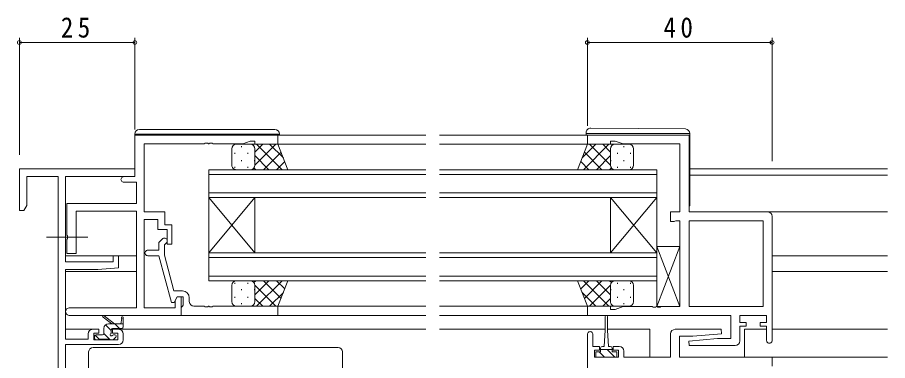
# Model space of a CAD drawing. Units: millimetres, scale not verified. Extents: x -841 to 746, y -594 to 534.
# Drawn here: x -331 to -142.6, y -228.5 to -154.3 of the extents above; entities that cross this region are included whole.
import ezdxf

# ---------------------------------------------------------------- set-up
doc = ezdxf.new("R2010")
doc.units = ezdxf.units.MM
doc.header["$LTSCALE"] = 2
doc.linetypes.add('CHAIN2', pattern=[12, 9, -1, 1, -1])
for name, color, linetype, lineweight in [('0-3_YKK_11', 7, 'Continuous', 9), ('0-4_YKK_12', 2, 'Continuous', 9), ('0-5_YKK_13', 4, 'Continuous', 9), ('0-7_YKK_D', 6, 'Continuous', 9)]:
    doc.layers.add(name, color=color, linetype=linetype, lineweight=lineweight)
doc.styles.add('ＭＳ ゴシック', font='')
doc.styles.get('ＭＳ ゴシック').set_extended_font_data('MS Gothic')

msp = doc.modelspace()

# ---------------------------------------------------------------- linework, layer by layer
at = {"layer": '0-3_YKK_11'}
for p, q in [((-305.577, -188.719), (-305.577, -179.719)), ((-305.577, -179.719), (-274.577, -179.719)), ((-274.577, -179.719), (-274.577, -181.719)), ((-207.577, -179.719), (-207.577, -181.719)), ((-185.577, -179.719), (-207.577, -179.719)), ((-185.577, -196.319), (-185.577, -179.719)), ((-303.577, -181.619), (-303.577, -196.319)), ((-290.535, -181.619), (-303.577, -181.619)), ((-290.352, -181.499), (-290.535, -181.619)), ((-289.802, -181.499), (-290.352, -181.499)), ((-289.618, -181.619), (-289.802, -181.499)), ((-289.535, -181.619), (-289.618, -181.619)), ((-289.352, -181.499), (-289.535, -181.619)), ((-288.802, -181.499), (-289.352, -181.499)), ((-288.618, -181.619), (-288.802, -181.499)), ((-282.225, -181.619), (-288.618, -181.619)), ((-280.577, -181.019), (-282.225, -181.619)), ((-279.577, -181.019), (-280.577, -181.019)), ((-279.577, -181.719), (-279.577, -181.019)), ((-274.577, -181.719), (-279.577, -181.719)), ((-207.577, -181.719), (-202.577, -181.719)), ((-202.577, -181.019), (-201.577, -181.019)), ((-202.577, -181.719), (-202.577, -181.019)), ((-201.577, -181.019), (-199.846, -181.649)), ((-199.846, -181.649), (-187.577, -181.649)), ((-187.577, -181.649), (-187.577, -196.319)), ((-330.577, -187.019), (-330.577, -196.019)), ((-305.577, -187.019), (-330.577, -187.019)), ((-305.577, -188.649), (-305.577, -187.019)), ((-328.947, -188.649), (-322.207, -188.649)), ((-328.947, -194.928), (-328.947, -188.649)), ((-322.207, -188.649), (-322.207, -237.519)), ((-320.577, -188.649), (-305.577, -188.649)), ((-320.577, -207.119), (-320.577, -188.649)), ((-307.977, -188.719), (-305.577, -188.719)), ((-305.207, -189.919), (-307.977, -189.919)), ((-305.207, -194.519), (-305.207, -189.919)), ((-329.577, -196.019), (-328.947, -194.928)), ((-320.277, -194.519), (-305.207, -194.519)), ((-320.277, -201.361), (-320.277, -194.519)), ((-330.577, -196.019), (-329.577, -196.019)), ((-318.277, -196.149), (-318.277, -205.319)), ((-305.207, -196.149), (-318.277, -196.149)), ((-305.207, -217.089), (-305.207, -196.149)), ((-303.577, -196.319), (-299.077, -196.319)), ((-299.077, -196.319), (-299.077, -199.119)), ((-189.577, -196.319), (-189.577, -198.419)), ((-187.577, -196.319), (-189.577, -196.319)), ((-168.577, -196.319), (-185.577, -196.319)), ((-167.577, -224.119), (-167.577, -197.319)), ((-303.577, -197.949), (-303.577, -217.089)), ((-300.577, -197.949), (-303.577, -197.949)), ((-300.577, -200.119), (-300.577, -197.949)), ((-299.077, -199.119), (-297.577, -199.119)), ((-297.577, -199.119), (-297.577, -203.319)), ((-189.577, -198.419), (-188.777, -198.419)), ((-188.777, -198.419), (-188.613, -198.334)), ((-188.613, -198.334), (-188.449, -198.249)), ((-188.449, -198.249), (-187.577, -198.249)), ((-187.577, -198.249), (-187.577, -216.789)), ((-169.507, -198.249), (-185.577, -198.249)), ((-185.577, -198.249), (-185.577, -216.789)), ((-185.577, -198.249), (-185.577, -216.789)), ((-169.507, -216.789), (-169.507, -198.249)), ((-320.157, -201.544), (-320.277, -201.361)), ((-320.157, -202.094), (-320.157, -201.544)), ((-298.577, -200.119), (-300.577, -200.119)), ((-298.577, -203.319), (-298.577, -200.119)), ((-320.277, -202.277), (-320.157, -202.094)), ((-320.277, -205.319), (-320.277, -202.277)), ((-299.601, -202.195), (-300.377, -202.97)), ((-300.377, -202.97), (-300.377, -204.619)), ((-299.177, -203.467), (-298.752, -203.043)), ((-299.177, -205.657), (-299.177, -203.467)), ((-297.577, -203.319), (-298.577, -203.319)), ((-318.277, -205.319), (-320.277, -205.319)), ((-300.377, -204.619), (-302.777, -204.619)), ((-310.277, -207.119), (-320.577, -207.119)), ((-310.277, -205.819), (-310.277, -207.119)), ((-309.077, -205.819), (-310.277, -205.819)), ((-309.077, -208.425), (-309.077, -205.819)), ((-302.777, -205.819), (-300.376, -205.819)), ((-300.376, -205.819), (-297.669, -215.919)), ((-297.097, -213.419), (-299.177, -205.657)), ((-320.577, -208.819), (-313.577, -208.819)), ((-320.577, -223.819), (-320.577, -208.819)), ((-313.577, -208.819), (-309.077, -208.425)), ((-295.277, -213.419), (-297.097, -213.419)), ((-297.069, -215.919), (-296.377, -214.719)), ((-296.877, -215.585), (-296.377, -214.719)), ((-296.377, -214.719), (-295.077, -214.719)), ((-296.377, -214.719), (-295.577, -214.719)), ((-295.577, -214.719), (-295.577, -218.719)), ((-295.077, -214.719), (-295.077, -216.519)), ((-297.669, -215.919), (-297.069, -215.919)), ((-296.877, -217.089), (-296.877, -215.585)), ((-295.077, -216.519), (-295.277, -216.719)), ((-293.777, -215.719), (-293.777, -214.919)), ((-319.762, -217.089), (-305.207, -217.089)), ((-303.577, -217.089), (-296.877, -217.089)), ((-295.277, -216.719), (-295.577, -217.019)), ((-295.577, -217.019), (-295.577, -218.719)), ((-290.535, -216.719), (-292.777, -216.719)), ((-290.352, -216.839), (-290.535, -216.719)), ((-289.802, -216.839), (-290.352, -216.839)), ((-289.618, -216.719), (-289.802, -216.839)), ((-289.535, -216.719), (-289.618, -216.719)), ((-289.352, -216.839), (-289.535, -216.719)), ((-288.802, -216.839), (-289.352, -216.839)), ((-288.618, -216.719), (-288.802, -216.839)), ((-274.577, -216.719), (-288.618, -216.719)), ((-274.577, -218.719), (-274.577, -216.719)), ((-207.577, -216.719), (-207.577, -218.719)), ((-202.577, -216.719), (-207.577, -216.719)), ((-202.577, -217.419), (-202.577, -216.719)), ((-201.577, -217.419), (-202.577, -217.419)), ((-199.846, -216.789), (-201.577, -217.419)), ((-193.535, -216.789), (-199.846, -216.789)), ((-193.351, -216.909), (-193.535, -216.789)), ((-192.802, -216.909), (-193.351, -216.909)), ((-192.618, -216.789), (-192.802, -216.909)), ((-192.535, -216.789), (-192.618, -216.789)), ((-192.351, -216.909), (-192.535, -216.789)), ((-191.802, -216.909), (-192.351, -216.909)), ((-191.618, -216.789), (-191.802, -216.909)), ((-187.577, -216.789), (-191.618, -216.789)), ((-185.577, -216.789), (-169.507, -216.789)), ((-295.577, -218.719), (-319.762, -218.719)), ((-295.577, -218.719), (-274.577, -218.719)), ((-207.577, -218.719), (-176.507, -218.719)), ((-176.507, -218.719), (-176.507, -223.719)), ((-174.577, -218.719), (-168.777, -218.719)), ((-174.577, -220.219), (-174.577, -218.719)), ((-173.177, -220.219), (-174.577, -220.219)), ((-173.177, -221.019), (-173.177, -220.219)), ((-170.177, -220.219), (-170.177, -221.019)), ((-168.777, -220.219), (-170.177, -220.219)), ((-168.777, -218.719), (-168.777, -220.219)), ((-313.377, -221.719), (-314.677, -221.719)), ((-313.377, -222.519), (-313.377, -221.719)), ((-310.377, -221.719), (-310.377, -222.519)), ((-309.077, -221.719), (-310.377, -221.719)), ((-178.598, -221.719), (-188.577, -221.719)), ((-178.557, -222.675), (-178.598, -221.719)), ((-174.577, -221.019), (-173.177, -221.019)), ((-174.577, -224.219), (-174.577, -221.019)), ((-170.177, -221.019), (-168.777, -221.019)), ((-168.777, -221.019), (-168.777, -224.119)), ((-315.677, -223.819), (-320.577, -223.819)), ((-315.677, -222.719), (-315.677, -223.819)), ((-314.477, -222.519), (-313.377, -222.519)), ((-314.477, -224.019), (-314.477, -222.519)), ((-309.277, -224.019), (-314.477, -224.019)), ((-310.377, -222.519), (-309.277, -222.519)), ((-309.277, -222.519), (-309.277, -224.019)), ((-308.077, -224.019), (-308.077, -222.719)), ((-207.577, -222.819), (-207.577, -307.719)), ((-206.377, -225.419), (-206.377, -222.819)), ((-189.577, -222.719), (-189.577, -227.719)), ((-187.647, -223.219), (-184.77, -223.219)), ((-187.647, -227.719), (-187.647, -223.219)), ((-179.383, -223.719), (-185.597, -224.262)), ((-184.77, -223.219), (-178.557, -222.675)), ((-176.507, -223.719), (-179.383, -223.719)), ((-320.577, -225.019), (-309.077, -225.019)), ((-320.577, -242.769), (-320.577, -225.019)), ((-204.977, -225.419), (-206.377, -225.419)), ((-204.977, -226.219), (-204.977, -225.419)), ((-201.977, -225.419), (-201.977, -226.219)), ((-200.677, -225.419), (-201.977, -225.419)), ((-185.597, -224.262), (-185.555, -225.219)), ((-185.555, -225.219), (-175.577, -225.219)), ((-206.077, -226.219), (-204.977, -226.219)), ((-206.077, -227.719), (-206.077, -226.219)), ((-200.877, -227.719), (-206.077, -227.719)), ((-201.977, -226.219), (-200.877, -226.219)), ((-200.877, -226.219), (-200.877, -227.719)), ((-199.677, -227.719), (-199.677, -226.419)), ((-189.577, -227.719), (-199.677, -227.719)), ((-167.577, -227.719), (-187.647, -227.719)), ((-167.577, -229.719), (-167.577, -227.719))]:
    msp.add_line(p, q, dxfattribs=at)
for centre, radius, start, end in [((-307.977, -189.319), 0.6, 89.99998, 270), ((-168.577, -197.319), 1, 0, 89.99998), ((-299.177, -202.619), 0.6, 314.99998, 135), ((-302.777, -205.219), 0.6, 89.99998, 270), ((-295.277, -214.919), 1.5, 0, 89.99998), ((-292.777, -215.719), 1, 180, 269.99998), ((-319.762, -217.904), 0.815, 89.99998, 270), ((-314.677, -222.719), 1, 90, 179.99998), ((-309.077, -222.719), 1, 0, 89.99998), ((-206.977, -222.819), 0.6, 359.99998, 180), ((-188.577, -222.719), 1, 90, 179.99998), ((-309.077, -224.019), 1, 270, 359.99998), ((-175.577, -224.219), 1, 270, 359.99998), ((-168.177, -224.119), 0.6, 179.99998, 0), ((-200.677, -226.419), 1, 0, 89.99998)]:
    msp.add_arc(centre, radius, start, end, dxfattribs=at)
at = {"layer": '0-4_YKK_12'}
for p, q in [((-274.877, -179.719), (-242.576, -179.719)), ((-207.292, -179.719), (-239.576, -179.719)), ((-274.576, -181.719), (-242.576, -181.719)), ((-207.577, -181.719), (-239.576, -181.719)), ((-289.576, -187.219), (-242.576, -187.218)), ((-289.576, -187.219), (-289.576, -193.219)), ((-289.576, -188.219), (-242.576, -188.218)), ((-192.576, -187.218), (-239.576, -187.218)), ((-192.576, -188.218), (-239.576, -188.218)), ((-185.377, -187.019), (-142.577, -187.019)), ((-185.377, -188.419), (-142.577, -188.419)), ((-289.576, -192.219), (-242.576, -192.218)), ((-289.576, -193.219), (-242.576, -193.218)), ((-289.576, -193.219), (-279.576, -205.219)), ((-289.576, -205.219), (-279.576, -193.219)), ((-289.576, -206.019), (-289.576, -193.219)), ((-279.576, -205.219), (-279.576, -193.219)), ((-192.576, -192.218), (-239.576, -192.218)), ((-192.576, -193.218), (-239.576, -193.218)), ((-192.576, -193.218), (-202.576, -205.218)), ((-192.576, -205.218), (-202.576, -193.218)), ((-202.576, -205.218), (-202.576, -193.218)), ((-168.577, -196.319), (-142.577, -196.319)), ((-289.576, -205.219), (-242.576, -205.218)), ((-289.576, -205.219), (-289.576, -211.219)), ((-192.576, -205.218), (-239.576, -205.218)), ((-192.576, -211.218), (-192.576, -205.218)), ((-320.577, -205.819), (-305.207, -205.819)), ((-289.576, -206.219), (-242.576, -206.218)), ((-192.576, -206.218), (-239.576, -206.218)), ((-167.577, -205.819), (-142.577, -205.819)), ((-320.577, -209.219), (-305.207, -209.219)), ((-289.576, -210.219), (-242.576, -210.218)), ((-192.576, -210.218), (-239.576, -210.218)), ((-167.577, -209.219), (-142.577, -209.219)), ((-289.576, -211.219), (-242.576, -211.218)), ((-192.576, -211.218), (-239.576, -211.218)), ((-275.042, -216.72), (-242.576, -216.719)), ((-239.576, -216.718), (-207.577, -216.717)), ((-209.577, -216.717), (-207.577, -216.717)), ((-274.877, -218.719), (-242.576, -218.719)), ((-207.277, -218.719), (-239.576, -218.719)), ((-220.891, -218.719), (-221.577, -218.719)), ((-207.077, -218.719), (-213.262, -218.719)), ((-320.577, -221.719), (-314.677, -221.719)), ((-309.077, -221.719), (-242.576, -221.719)), ((-221.577, -221.719), (-239.576, -221.719)), ((-221.577, -221.719), (-203.727, -221.719)), ((-203.227, -221.719), (-194.077, -221.719)), ((-194.077, -221.719), (-194.077, -227.719)), ((-173.577, -221.719), (-173.577, -227.719)), ((-173.577, -221.719), (-168.777, -221.719)), ((-167.577, -221.719), (-142.577, -221.719)), ((-167.877, -227.719), (-142.577, -227.719))]:
    msp.add_line(p, q, dxfattribs=at)
msp.add_lwpolyline([(-192.576, -205.218), (-192.576, -193.218), (-192.576, -187.218)], dxfattribs=at)
at = {"layer": '0-5_YKK_13'}
for p, q in [((-275.277, -178.519), (-304.577, -178.519)), ((-206.868, -178.231), (-186.368, -178.41)), ((-305.577, -180.442), (-305.577, -179.519)), ((-305.577, -179.519), (-305.077, -179.519)), ((-274.277, -179.519), (-274.277, -179.719)), ((-207.877, -179.719), (-207.877, -179.419)), ((-185.377, -179.419), (-185.872, -179.419)), ((-185.377, -179.41), (-185.377, -179.419)), ((-185.377, -179.419), (-185.377, -179.719)), ((-185.377, -194.719), (-185.377, -179.719)), ((-284.577, -186.219), (-284.577, -182.719)), ((-284.577, -186.219), (-284.577, -182.719)), ((-283.577, -181.719), (-280.577, -181.719)), ((-283.577, -181.719), (-280.577, -181.719)), ((-282.496, -182.139), (-282.496, -182.339)), ((-274.577, -181.719), (-280.577, -181.719)), ((-279.667, -182.304), (-279.667, -182.339)), ((-279.577, -183.411), (-277.885, -181.719)), ((-279.577, -182.719), (-279.577, -186.219)), ((-279.577, -182.719), (-279.577, -185.819)), ((-279.577, -182.719), (-279.577, -185.819)), ((-279.533, -186.196), (-275.056, -181.719)), ((-279.208, -181.719), (-273.708, -187.219)), ((-276.38, -181.719), (-273.414, -184.685)), ((-272.42, -187.219), (-274.577, -181.719)), ((-209.734, -187.218), (-207.577, -181.718)), ((-205.774, -181.718), (-208.74, -184.684)), ((-202.945, -181.718), (-208.445, -187.218)), ((-207.577, -181.718), (-201.577, -181.718)), ((-202.62, -186.195), (-207.097, -181.718)), ((-202.577, -183.41), (-204.269, -181.718)), ((-202.577, -182.718), (-202.577, -186.218)), ((-202.577, -182.718), (-202.577, -185.818)), ((-202.487, -182.304), (-202.487, -182.338)), ((-198.577, -181.718), (-201.577, -181.718)), ((-199.657, -182.138), (-199.657, -182.338)), ((-197.577, -186.218), (-197.577, -182.718)), ((-283.911, -183.554), (-283.911, -183.754)), ((-281.082, -183.554), (-281.082, -183.754)), ((-279.577, -184.179), (-276.537, -187.219)), ((-277.728, -187.219), (-273.915, -183.406)), ((-204.426, -187.218), (-208.238, -183.405)), ((-202.577, -184.178), (-205.617, -187.218)), ((-201.072, -183.553), (-201.072, -183.753)), ((-198.242, -183.553), (-198.242, -183.753)), ((-282.496, -185.169), (-282.496, -185.369)), ((-279.667, -185.169), (-279.667, -185.369)), ((-274.899, -187.219), (-273.119, -185.438)), ((-207.254, -187.218), (-209.035, -185.437)), ((-202.487, -185.168), (-202.487, -185.368)), ((-199.657, -185.168), (-199.657, -185.368)), ((-283.911, -186.584), (-283.911, -186.784)), ((-280.577, -187.219), (-283.577, -187.219)), ((-280.577, -187.219), (-283.577, -187.219)), ((-281.082, -186.584), (-281.082, -186.784)), ((-280.577, -187.219), (-272.577, -187.219)), ((-280.556, -187.219), (-280.555, -187.218)), ((-279.772, -186.812), (-279.365, -187.219)), ((-201.577, -187.218), (-209.577, -187.218)), ((-202.382, -186.812), (-202.788, -187.218)), ((-201.597, -187.218), (-201.598, -187.217)), ((-201.577, -187.218), (-198.577, -187.218)), ((-201.072, -186.583), (-201.072, -186.783)), ((-198.242, -186.583), (-198.242, -186.783)), ((-192.577, -203.789), (-192.577, -216.789)), ((-187.577, -203.789), (-192.577, -203.789)), ((-192.577, -203.789), (-187.577, -216.789)), ((-192.577, -216.789), (-187.577, -203.789)), ((-187.577, -216.789), (-187.577, -203.789)), ((-284.577, -212.219), (-284.577, -215.719)), ((-283.911, -211.854), (-283.911, -211.654)), ((-280.577, -211.219), (-283.577, -211.219)), ((-281.082, -211.854), (-281.082, -211.654)), ((-272.42, -211.219), (-280.577, -211.219)), ((-280.556, -211.219), (-280.555, -211.22)), ((-279.772, -211.625), (-279.365, -211.219)), ((-279.577, -214.259), (-276.537, -211.219)), ((-279.577, -215.719), (-279.577, -212.219)), ((-279.533, -212.242), (-275.056, -216.719)), ((-279.208, -216.719), (-273.708, -211.219)), ((-277.728, -211.219), (-273.915, -215.032)), ((-274.899, -211.219), (-273.119, -213)), ((-272.42, -211.219), (-274.577, -216.719)), ((-209.734, -211.218), (-207.577, -216.718)), ((-201.577, -211.218), (-209.577, -211.218)), ((-207.254, -211.218), (-209.035, -212.999)), ((-202.945, -216.718), (-208.445, -211.218)), ((-204.426, -211.218), (-208.238, -215.031)), ((-202.62, -212.241), (-207.097, -216.718)), ((-202.577, -214.258), (-205.617, -211.218)), ((-202.382, -211.625), (-202.788, -211.218)), ((-202.577, -215.718), (-202.577, -212.218)), ((-202.577, -215.718), (-202.577, -212.618)), ((-201.597, -211.218), (-201.598, -211.219)), ((-201.577, -211.218), (-198.577, -211.218)), ((-201.072, -211.853), (-201.072, -211.653)), ((-198.242, -211.853), (-198.242, -211.653)), ((-197.577, -212.218), (-197.577, -215.718)), ((-283.911, -214.884), (-283.911, -214.684)), ((-282.496, -213.269), (-282.496, -213.069)), ((-281.081, -214.884), (-281.082, -214.684)), ((-279.667, -213.269), (-279.667, -213.069)), ((-276.38, -216.719), (-273.414, -213.753)), ((-205.774, -216.718), (-208.74, -213.752)), ((-202.487, -213.268), (-202.487, -213.068)), ((-201.072, -214.883), (-201.072, -214.683)), ((-199.657, -213.268), (-199.657, -213.068)), ((-198.242, -214.883), (-198.242, -214.683)), ((-282.496, -216.299), (-282.496, -216.099)), ((-279.667, -216.133), (-279.667, -216.099)), ((-279.577, -215.027), (-277.885, -216.719)), ((-202.577, -215.026), (-204.269, -216.718)), ((-202.487, -216.133), (-202.487, -216.098)), ((-199.657, -216.298), (-199.657, -216.098)), ((-283.577, -216.719), (-280.577, -216.719)), ((-274.576, -216.719), (-280.576, -216.719)), ((-207.577, -216.718), (-201.577, -216.718)), ((-198.577, -216.718), (-201.577, -216.718)), ((-192.577, -216.789), (-187.577, -216.789)), ((-310.577, -220.519), (-312.396, -219.118)), ((-309.977, -220.519), (-312.194, -218.836)), ((-308.377, -219.393), (-308.575, -220.519)), ((-308.077, -221.219), (-308.077, -219.219)), ((-203.727, -218.969), (-203.727, -221.919)), ((-203.227, -221.919), (-203.227, -218.969)), ((-312.277, -222.619), (-312.277, -221.519)), ((-310.677, -221.982), (-311.912, -220.746)), ((-311.277, -220.519), (-308.077, -220.519)), ((-310.677, -222.458), (-310.677, -221.819)), ((-310.377, -221.519), (-308.377, -221.519)), ((-308.894, -221.519), (-309.894, -220.519)), ((-203.727, -221.919), (-203.977, -225.419)), ((-203.227, -221.919), (-202.977, -225.419)), ((-314.277, -223.219), (-314.277, -223.719)), ((-313.282, -223.866), (-314.164, -222.984)), ((-312.577, -222.919), (-313.977, -222.919)), ((-313.977, -224.019), (-313.477, -224.019)), ((-313.277, -223.819), (-311.177, -223.819)), ((-310.884, -224.019), (-312.277, -222.627)), ((-310.977, -224.019), (-310.377, -224.019)), ((-309.877, -222.919), (-310.216, -222.919)), ((-310.164, -223.931), (-309.664, -223.431)), ((-314.577, -225.619), (-261.577, -225.619)), ((-204.727, -226.619), (-204.727, -225.819)), ((-204.327, -225.419), (-203.977, -225.419)), ((-202.977, -225.419), (-202.627, -225.419)), ((-202.227, -225.819), (-202.227, -226.619)), ((-320.577, -250.119), (-320.577, -226.619)), ((-315.577, -250.119), (-315.577, -226.619)), ((-260.577, -250.119), (-260.577, -226.619)), ((-205.777, -226.619), (-205.777, -227.719)), ((-204.727, -226.619), (-205.777, -226.619)), ((-205.777, -227.719), (-201.177, -227.719)), ((-203.911, -227.719), (-205.012, -226.619)), ((-202.227, -226.119), (-204.727, -226.119)), ((-201.666, -227.719), (-203.266, -226.119)), ((-201.177, -226.619), (-202.227, -226.619)), ((-201.177, -227.719), (-201.177, -226.619))]:
    msp.add_line(p, q, dxfattribs=at)
at = {"layer": '0-5_YKK_13', "linetype": 'CHAIN2'}
msp.add_line((-324.707, -201.819), (-315.777, -201.819), dxfattribs=at)
at = {"layer": '0-5_YKK_13'}
for points in [[(-305.077, -179.519), (-274.777, -179.519), (-274.277, -179.519)], [(-185.872, -179.419), (-207.372, -179.419), (-207.877, -179.419), (-207.877, -179.231)]]:
    msp.add_lwpolyline(points, dxfattribs=at)
for centre, radius, start, end in [((-304.577, -179.519), 1, 90, 180), ((-275.277, -179.519), 1, 0, 90), ((-206.877, -179.231), 1, 89.5, 180), ((-186.377, -179.41), 1, 0, 89.5), ((-283.577, -182.719), 1, 89.99989, 179.99989), ((-283.577, -182.719), 1, 89.99989, 179.99989), ((-280.577, -182.719), 1, 359.99989, 89.99989), ((-280.577, -182.719), 1, 359.99989, 89.99989), ((-280.577, -182.719), 1, 359.99989, 89.99989), ((-201.577, -182.718), 1, 90.00009, 180.00009), ((-201.577, -182.718), 1, 90.00009, 180.00009), ((-198.577, -182.718), 1, 0.00009, 90.00009), ((-283.577, -186.219), 1, 179.99989, 269.99989), ((-283.577, -186.219), 1, 179.99988, 269.99989), ((-280.577, -186.219), 1, 269.99989, 359.99989), ((-201.577, -186.218), 1, 180.00009, 270.00009), ((-198.577, -186.218), 1, 270.00009, 0.00009), ((-185.877, -194.719), 0.5, 306.86983, 0), ((-283.577, -212.219), 1, 90.00009, 180.00009), ((-280.577, -212.219), 1, 0.00011, 90.00009), ((-201.577, -212.218), 1, 89.99989, 179.99989), ((-198.577, -212.218), 1, 359.99989, 89.99989), ((-283.577, -215.719), 1, 180.00009, 270.00009), ((-280.577, -215.719), 1, 270.00009, 0.00009), ((-201.577, -215.718), 1, 179.99989, 269.99989), ((-201.577, -215.718), 1, 179.99989, 269.99989), ((-198.577, -215.718), 1, 269.99989, 359.99989), ((-312.377, -218.919), 0.2, 24.41711, 264.41711), ((-308.277, -219.219), 0.2, 0, 239.99998), ((-203.477, -218.969), 0.25, 0, 180), ((-311.277, -221.519), 1, 90, 180), ((-310.377, -221.819), 0.3, 90, 180), ((-308.377, -221.219), 0.3, 270, 0), ((-313.977, -223.219), 0.3, 90, 180), ((-313.977, -223.719), 0.3, 180, 270), ((-313.477, -223.819), 0.2, 270, 0), ((-312.577, -222.619), 0.3, 270, 0), ((-310.977, -223.819), 0.2, 180, 270), ((-310.677, -222.919), 0.25, 123.05573, 326.94426), ((-310.977, -222.458), 0.3, 303.05573, 0), ((-310.216, -223.219), 0.3, 90, 146.94426), ((-310.377, -223.719), 0.3, 270, 314.99998), ((-309.877, -223.219), 0.3, 314.99998, 90), ((-314.577, -226.619), 1, 90, 180), ((-261.577, -226.619), 1, 0, 90), ((-204.327, -225.819), 0.4, 90, 180), ((-202.627, -225.819), 0.4, 0, 90)]:
    msp.add_arc(centre, radius, start, end, dxfattribs=at)
at = {"layer": '0-7_YKK_D'}
for p, q in [((-330.577, -184.019), (-330.577, -158.719)), ((-330.577, -159.719), (-305.577, -159.719)), ((-305.577, -178.519), (-305.577, -158.719)), ((-207.577, -177.764), (-207.577, -158.719)), ((-207.577, -159.719), (-167.577, -159.719)), ((-167.577, -185.371), (-167.577, -158.719))]:
    msp.add_line(p, q, dxfattribs=at)
for centre in [(-330.577, -159.719), (-305.577, -159.719), (-207.577, -159.719), (-167.577, -159.719)]:
    msp.add_circle(centre, 0.425, dxfattribs=at)

# ---------------------------------------------------------------- texts
at = {"layer": '0-7_YKK_D', "color": 7, "char_height": 4.399, "attachment_point": 7, "style": 'ＭＳ ゴシック'}
for s, insert in [('\\T1.36;\\W0.9;25', (-321.597, -158.719)), ('\\T1.36;\\W0.9;40', (-191.097, -158.719))]:
    msp.add_mtext(s, dxfattribs=dict(at, insert=insert))

doc.saveas('drawing.dxf')
